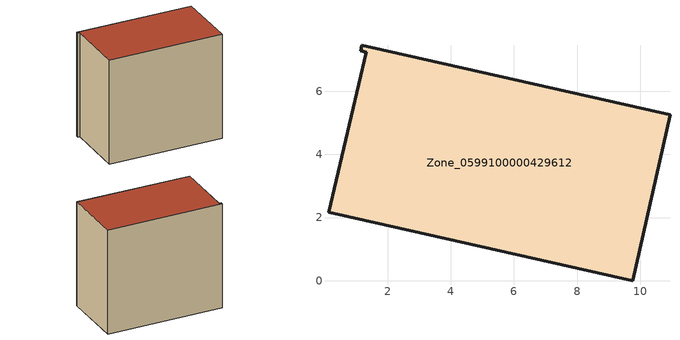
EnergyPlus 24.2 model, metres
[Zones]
Zone_0599100000429612
 floor ground (C_G): 0.12,2.17 1.33,7.24 1.14,7.28 1.18,7.46 10.95,5.26 9.77,0 z0
 wall outside (C_F): 9.77,0 10.95,5.26 1.18,7.46 1.14,7.28 1.33,7.24 0.12,2.17 9.77,0 z0:9.13
 roof outside (C_R): 1.33,7.24 0.12,2.17 9.77,0 10.95,5.26 1.18,7.46 1.14,7.28 z9.13
[BUILDING]
Pand.0599100000429612: North Axis=0; Terrain=City; Loads Convergence Tolerance Value=0.04; Temperature Convergence Tolerance Value=0.4; Solar Distribution=FullExterior; Maximum Number of Warmup Days=25; Minimum Number of Warmup Days=1
[Site:Location]
Rotterdam.The.Hague.AP_ZH_NLD Design_Conditions: Latitude=51.96; Longitude=4.45; Time Zone=1; Elevation=-4.5
[SITE:GROUNDTEMPERATURE:BUILDINGSURFACE]
18, 18, 18, 18, 18, 18, 18, 18, 18, 18, 18, 18
[MATERIAL] Thermal Absorptance=0.9; Solar Absorptance=0.7; Visible Absorptance=0.7
Name | Roughness | Thickness | Conductivity | Density | Specific Heat
G.TI.2006-2014 | MediumSmooth | 0.15 | 0.06 | 540 | 1210
F.TI.2006-2014 | Rough | 0.3 | 0.12 | 1920 | 840
R.TI.2006-2014 | MediumRough | 0.2 | 0.08 | 1500 | 1000
[CONSTRUCTION]
C_G: G.TI.2006-2014
C_F: F.TI.2006-2014
C_R: R.TI.2006-2014
[ZONE]
Zone_0599100000429612: Type=1; Multiplier=1; Ceiling Height=Autocalculate; Volume=Autocalculate; Floor Area=autocalculate; Part of Total Floor Area=Yes
[ZONEINFILTRATION:DESIGNFLOWRATE]
Infil_Zone_0599100000429612: Zone or ZoneList or Space or SpaceList=Zone_0599100000429612; Schedule=AlwaysOn; Design Flow Rate Calculation Method=Flow/Area; Flow Rate per Floor Area=0.0015; Constant Term Coefficient=1; Temperature Term Coefficient=0; Velocity Term Coefficient=0; Velocity Squared Term Coefficient=0
[HVACTEMPLATE:ZONE:IDEALLOADSAIRSYSTEM]
Zone_0599100000429612: Maximum Heating Supply Air Temperature=50; Minimum Cooling Supply Air Temperature=13; Maximum Heating Supply Air Humidity Ratio=0.0156; Minimum Cooling Supply Air Humidity Ratio=0.0077; Heating Limit=NoLimit; Cooling Limit=NoLimit; Dehumidification Control Type=ConstantSensibleHeatRatio; Cooling Sensible Heat Ratio=0.7; Dehumidification Setpoint=60; Humidification Control Type=None; Humidification Setpoint=30; Outdoor Air Method=None; Outdoor Air Flow Rate per Person=0.00944; Outdoor Air Flow Rate per Zone Floor Area=0; Outdoor Air Flow Rate per Zone=0; Demand Controlled Ventilation Type=None; Outdoor Air Economizer Type=NoEconomizer; Heat Recovery Type=None; Sensible Heat Recovery Effectiveness=0.7; Latent Heat Recovery Effectiveness=0.65
[ZONECONTROL:THERMOSTAT]
ThermostatControl_Zone_0599100000429612: Zone or ZoneList=Zone_0599100000429612; Control Type Schedule=DualSetpointControlType; Control 1=Thermostat_Zone_0599100000429612; Temperature Difference Between Cutout And Setpoint=0
[THERMOSTATSETPOINT:DUALSETPOINT]
Thermostat_Zone_0599100000429612: Heating Setpoint Temperature Schedule=HeatingSetpoint_Zone_0599100000429612; Cooling Setpoint Temperature Schedule=CoolingSetpoint_Zone_0599100000429612
[SCHEDULE:COMPACT]
HeatingSetpoint_Zone_0599100000429612: Through: 12/31, For: AllDays, Until: 24:00, 21
CoolingSetpoint_Zone_0599100000429612: Through: 12/31, For: AllDays, Until: 24:00, 24
DualSetpointControlType: Through: 12/31, For: AllDays, Until: 24:00, 4
AlwaysOn: Through: 12/31, For: AllDays, Until: 24:00, 1
